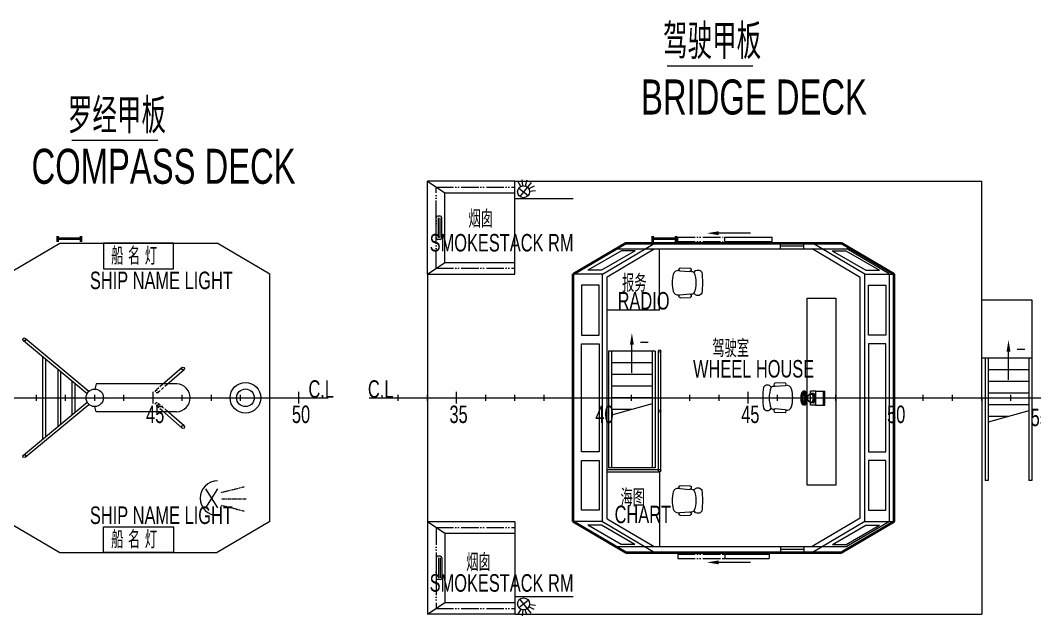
# Model space of a CAD drawing. Extents: x -550205 to -490805, y -239464 to -155364.
# Drawn here: x -541300 to -523915, y -193477 to -183274 of the extents above; entities that cross this region are included whole.
import ezdxf

# ---------------------------------------------------------------- set-up
doc = ezdxf.new("R2010")
doc.units = 0
doc.header["$LTSCALE"] = 500
doc.header["$MEASUREMENT"] = 0
for name, pattern in [('DASHED2', [0.375, 0.25, -0.125]), ('双点划 ___ _ _ ___ _ _ ___ _ _ ___ _ _', [2.87, 2, -0.25, 0.06, -0.25, 0.06, -0.25]), ('虚线 __ __ __ __ __ __ __ __ __ __ __ __ __ _', [0.75, 0.5, -0.25])]:
    doc.linetypes.add(name, pattern=pattern)
doc.layers.get('0').update_dxf_attribs({"linetype": 'CONTINUOUS', "lineweight": 20})
doc.layers.add('双点划线', color=6, linetype='双点划 ___ _ _ ___ _ _ ___ _ _ ___ _ _', lineweight=20)
doc.layers.add('虚线', color=1, linetype='虚线 __ __ __ __ __ __ __ __ __ __ __ __ __ _', lineweight=20)
doc.styles.add('中英混排2', font='romany.shx', dxfattribs={"width": 0.7, "height": 300, "bigfont": 'hztxt.shx'})

# ---------------------------------------------------------------- blocks, each defined once
blk = doc.blocks.new('新块')
blk.add_line((0, 0), (0, 483))
blk.add_solid([(-33, 483), (33, 483), (0, 683)])
blk = doc.blocks.new('133')
at = {"color": 4, "linetype": 'ByBlock'}
for p, q in [((-284, -83), (-279, 114)), ((-225, -87), (-210, 108)), ((240, -87), (225, 108)), ((299, -83), (294, 114)), ((-235, -105), (-235, -98)), ((-235, -105), (-235, -98)), ((250, -105), (250, -98))]:
    blk.add_line(p, q, dxfattribs=at)
for centre, radius, start, end in [((-153, 263), 87.7, 120.3927, 239.6073), ((7, -1235), 1587, 82.5907, 97.4093), ((7, -352), 577, 69.209, 110.791), ((168, 263), 87.7, 300.3927, 59.6073), ((-246, 100), 36.3, 12.8663, 157.8436), ((-19, 98), 203, 153.618, 171.9048), ((31, 98), 203, 7.3347, 26.2122), ((261, 100), 36.3, 22.1564, 167.1337), ((-254, -73), 32, 198.7162, 333.9569), ((-134, -114), 102, 175, 253.8913), ((149, -114), 102, 286.1087, 5), ((269, -73), 32, 206.0431, 341.2838), ((7, 484), 716, 256.275, 283.725)]:
    blk.add_arc(centre, radius, start, end, dxfattribs=at)

msp = doc.modelspace()

# ---------------------------------------------------------------- linework, layer by layer
for p, q in [((-530214.2, -184053.6), (-528745.5, -184053.6)), ((-540414.5, -185327.9), (-538945.9, -185327.9)), ((-534323.8, -187623.1), (-534323.8, -186033.1)), ((-534323.8, -186033.1), (-534023.8, -186233.1)), ((-532823.8, -186033.1), (-534323.8, -186033.1)), ((-532823.8, -186033.1), (-524823.8, -186033.1)), ((-532823.8, -187623.1), (-532823.8, -186033.1)), ((-524823.8, -189743.1), (-524823.8, -186033.1)), ((-534023.8, -186233.1), (-532823.8, -186233.1)), ((-534023.8, -187423.1), (-534023.8, -186233.1)), ((-534173.8, -186998.1), (-534173.8, -186658.1)), ((-534103.8, -186628.1), (-534143.8, -186628.1)), ((-534133.8, -186998.1), (-534133.8, -186658.1)), ((-534103.8, -186998.1), (-534103.8, -186658.1)), ((-534073.8, -186998.1), (-534073.8, -186658.1)), ((-534103.8, -187028.1), (-534143.8, -187028.1)), ((-541524.2, -187623.1), (-540624.2, -187093.1)), ((-540624.2, -187093.1), (-537924.2, -187093.1)), ((-537024.2, -187623.1), (-537924.2, -187093.1)), ((-530995.2, -187224), (-531571.8, -187558.2)), ((-530763.9, -187224), (-531340.6, -187558.2)), ((-531323.8, -187623.1), (-530423.8, -187093.1)), ((-531243.8, -187668.9), (-530436, -187193.1)), ((-531093.6, -187193.1), (-527134, -187193.1)), ((-530763.9, -187224), (-530995.2, -187224)), ((-528273.8, -187193.1), (-528273.8, -187093.1)), ((-527873.8, -187143.1), (-528273.8, -187143.1)), ((-527873.8, -187193.1), (-527873.8, -187093.1)), ((-526903.8, -187680.3), (-527731.1, -187193.1)), ((-526823.8, -187623.1), (-527723.8, -187093.1)), ((-527383.7, -187224), (-527152.5, -187224)), ((-527383.7, -187224), (-526807.1, -187558.2)), ((-527152.5, -187224), (-526575.9, -187558.2)), ((-526409.7, -187619.6), (-527134, -187193.1)), ((-534323.8, -187623.1), (-534023.8, -187423.1)), ((-534023.8, -187423.1), (-532823.8, -187423.1)), ((-531340.6, -187558.2), (-531571.8, -187558.2)), ((-526807.1, -187558.2), (-526575.9, -187558.2)), ((-537024.2, -191863.1), (-537024.2, -187623.1)), ((-534323.8, -187623.1), (-532823.8, -187623.1)), ((-534323.8, -187623.1), (-534323.8, -191863.1)), ((-531323.8, -187623.1), (-531823.8, -187623.1)), ((-531323.8, -191863.1), (-531323.8, -187623.1)), ((-531243.8, -191817.4), (-531243.8, -187668.9)), ((-526903.8, -191806), (-526903.8, -187680.3)), ((-526823.8, -187623.1), (-526323.8, -187623.1)), ((-526823.8, -191863.1), (-526823.8, -187623.1)), ((-526403.8, -191863.1), (-526403.8, -187623.1)), ((-541247.9, -188762.4), (-540155.7, -189666.7)), ((-541216.1, -188723.9), (-540123.8, -189628.2)), ((-530668.5, -188790), (-530537.1, -188790)), ((-531218.7, -188943.1), (-531218.7, -190944)), ((-530418.7, -188943.1), (-531218.7, -188943.1)), ((-531168.7, -188943.1), (-531168.7, -190943.1)), ((-530468.7, -188943.1), (-530468.7, -190943.1)), ((-530418.7, -188943.1), (-530418.7, -190943.1)), ((-530363.8, -190993.1), (-530363.8, -188943.1)), ((-530323.8, -190993.1), (-530323.8, -188943.1)), ((-524213.6, -188910), (-524082.2, -188910)), ((-540913.9, -190447.3), (-540913.9, -189039)), ((-540863.9, -190405.9), (-540863.9, -189080.4)), ((-530468.7, -189143.1), (-531168.7, -189143.1)), ((-524763.8, -189063.1), (-524763.8, -191163.1)), ((-523963.8, -189063.1), (-524763.8, -189063.1)), ((-524713.8, -189063.1), (-524713.8, -191163.1)), ((-524013.8, -189063.1), (-524013.8, -191163.1)), ((-523963.8, -189063.1), (-523963.8, -191163.1)), ((-540652.9, -190231.2), (-540652.9, -189255)), ((-540602.9, -190189.8), (-540602.9, -189296.4)), ((-538527.2, -189224.3), (-538870, -189523.6)), ((-538494.3, -189262), (-538788.3, -189518.7)), ((-524013.8, -189263.1), (-524713.8, -189263.1)), ((-540410.3, -190030.3), (-540410.3, -189455.9)), ((-540360.3, -189989), (-540360.3, -189497.3)), ((-530468.7, -189343.1), (-531168.7, -189343.1)), ((-524013.8, -189463.1), (-524713.8, -189463.1)), ((-540002.8, -189503.5), (-540024.2, -189593.1)), ((-538621, -189503.5), (-540002.8, -189503.5)), ((-539024.2, -189843.1), (-539024.2, -189643.1)), ((-536524.2, -189843.1), (-536524.2, -189643.1)), ((-533823.8, -189843.1), (-533823.8, -189643.1)), ((-531323.8, -189843.1), (-531323.8, -189643.1)), ((-530468.7, -189543.1), (-531168.7, -189543.1)), ((-528823.8, -189843.1), (-528823.8, -189643.1)), ((-526323.8, -189843.1), (-526323.8, -189643.1)), ((-524013.8, -189663.1), (-524713.8, -189663.1)), ((-542524.2, -189743.1), (-536024.2, -189743.1)), ((-541247.9, -190723.9), (-540155.7, -189819.5)), ((-541024.2, -189793.1), (-541024.2, -189693.1)), ((-540524.2, -189793.1), (-540524.2, -189693.1)), ((-540024.2, -189793.1), (-540024.2, -189693.1)), ((-539524.2, -189793.1), (-539524.2, -189693.1)), ((-538524.2, -189793.1), (-538524.2, -189693.1)), ((-538024.2, -189793.1), (-538024.2, -189693.1)), ((-537524.2, -189793.1), (-537524.2, -189693.1)), ((-537024.2, -189793.1), (-537024.2, -189693.1)), ((-535323.8, -189743.1), (-523323.8, -189743.1)), ((-534823.8, -189793.1), (-534823.8, -189693.1)), ((-534323.8, -189793.1), (-534323.8, -189693.1)), ((-533323.8, -189793.1), (-533323.8, -189693.1)), ((-532823.8, -189793.1), (-532823.8, -189693.1)), ((-532323.8, -189793.1), (-532323.8, -189693.1)), ((-531823.8, -189793.1), (-531823.8, -189693.1)), ((-530468.7, -189743.1), (-531168.7, -189743.1)), ((-530468.7, -189845.1), (-531168.7, -190043.1)), ((-530823.8, -189793.1), (-530823.8, -189693.1)), ((-530323.8, -189793.1), (-530323.8, -189693.1)), ((-529823.8, -189793.1), (-529823.8, -189693.1)), ((-529323.8, -189793.1), (-529323.8, -189693.1)), ((-528323.8, -189793.1), (-528323.8, -189693.1)), ((-527823.8, -189793.1), (-527823.8, -189693.1)), ((-527323.8, -189793.1), (-527323.8, -189693.1)), ((-526823.8, -189793.1), (-526823.8, -189693.1)), ((-525823.8, -189793.1), (-525823.8, -189693.1)), ((-525323.8, -189793.1), (-525323.8, -189693.1)), ((-524823.8, -189793.1), (-524823.8, -189693.1)), ((-524823.8, -189743.1), (-524823.8, -193453.1)), ((-524323.8, -189793.1), (-524323.8, -189693.1)), ((-541216.1, -190762.4), (-540123.8, -189858)), ((-540002.8, -189982.8), (-540024.2, -189893.1)), ((-538621, -189982.8), (-540002.8, -189982.8)), ((-538527.2, -190262), (-538870, -189962.7)), ((-538494.3, -190224.3), (-538788.3, -189967.6)), ((-530815.3, -189943.1), (-531168.7, -189943.1)), ((-524013.8, -189863.1), (-524713.8, -189863.1)), ((-524013.8, -189965.1), (-524713.8, -190163.1)), ((-524360.4, -190063.1), (-524713.8, -190063.1)), ((-531243.8, -190973.1), (-530343.8, -190973.1)), ((-531243.8, -191013.1), (-530343.8, -191013.1)), ((-530418.7, -190943.1), (-531218.7, -190944)), ((-524713.8, -191163.1), (-524763.8, -191163.1)), ((-523963.8, -191163.1), (-524013.8, -191163.1)), ((-541524.2, -191863.1), (-540624.2, -192393.1)), ((-537024.2, -191863.1), (-537924.2, -192393.1)), ((-534323.8, -191863.1), (-534323.8, -193453.1)), ((-534323.8, -191863.1), (-532823.8, -191863.1)), ((-534323.8, -191863.1), (-534023.8, -192063.1)), ((-532823.8, -191863.1), (-532823.8, -193453.1)), ((-531323.8, -191863.1), (-531823.8, -191863.1)), ((-531340.6, -191928.1), (-531571.8, -191928.1)), ((-531001.3, -192258.7), (-531571.8, -191928.1)), ((-530770, -192258.7), (-531340.6, -191928.1)), ((-531323.8, -191863.1), (-530423.8, -192393.1)), ((-531243.8, -191817.4), (-530436, -192293.1)), ((-526903.8, -191806), (-527731.1, -192293.1)), ((-526823.8, -191863.1), (-527723.8, -192393.1)), ((-527377.6, -192258.7), (-526807.1, -191928.1)), ((-527146.4, -192258.7), (-526575.9, -191928.1)), ((-526403.8, -191863.1), (-527134, -192293.1)), ((-526823.8, -191863.1), (-526323.8, -191863.1)), ((-526807.1, -191928.1), (-526575.9, -191928.1)), ((-534023.8, -192063.1), (-534023.8, -193253.1)), ((-534023.8, -192063.1), (-532823.8, -192063.1)), ((-530770, -192258.7), (-531001.3, -192258.7)), ((-527377.6, -192258.7), (-527146.4, -192258.7)), ((-540624.2, -192393.1), (-537924.2, -192393.1)), ((-531093.6, -192293.1), (-527134, -192293.1)), ((-528273.8, -192293.1), (-528273.8, -192393.1)), ((-527873.8, -192343.1), (-528273.8, -192343.1)), ((-527873.8, -192293.1), (-527873.8, -192393.1)), ((-534173.8, -192488.1), (-534173.8, -192828.1)), ((-534103.8, -192458.1), (-534143.8, -192458.1)), ((-534133.8, -192488.1), (-534133.8, -192828.1)), ((-534103.8, -192488.1), (-534103.8, -192828.1)), ((-534073.8, -192488.1), (-534073.8, -192828.1)), ((-534103.8, -192858.1), (-534143.8, -192858.1)), ((-534323.8, -193453.1), (-534023.8, -193253.1)), ((-534023.8, -193253.1), (-532823.8, -193253.1)), ((-532823.8, -193453.1), (-534323.8, -193453.1)), ((-532823.8, -193453.1), (-524823.8, -193453.1))]:
    msp.add_line(p, q)
at = {"lineweight": 20}
for p, q in [((-532686.1, -186110.6), (-532696.9, -186009)), ((-532617.4, -186016.2), (-532646.4, -186114.3)), ((-532823.8, -186333.2), (-532823.8, -186033.2)), ((-532724.2, -186122.5), (-532773.1, -186032.7)), ((-532754.9, -186148), (-532595.9, -186276.7)), ((-532546.8, -186053.3), (-532739.7, -186291.8)), ((-532495.7, -186114.7), (-532585.6, -186163.5)), ((-532573.7, -186201.6), (-532472, -186190.9)), ((-531823.8, -186333.2), (-532823.8, -186333.2)), ((-531823.8, -193153.1), (-532823.8, -193153.1)), ((-532823.8, -193153.1), (-532823.8, -193453.1)), ((-532754.9, -193338.3), (-532595.9, -193209.7)), ((-532546.8, -193433), (-532739.7, -193194.5)), ((-532495.7, -193371.7), (-532585.6, -193322.8)), ((-532573.7, -193284.7), (-532472, -193295.5)), ((-532724.2, -193363.9), (-532773.1, -193453.7)), ((-532686.1, -193375.7), (-532696.9, -193477.4)), ((-532617.4, -193470.1), (-532646.4, -193372.1))]:
    msp.add_line(p, q, dxfattribs=at)
at = {"lineweight": 40}
for p, q in [((-540659.1, -187071.1), (-540659.1, -186971.1)), ((-540259.1, -187021.1), (-540659.1, -187021.1)), ((-540259.1, -187071.1), (-540259.1, -186971.1)), ((-530458.7, -187071.1), (-530458.7, -186971.1)), ((-530058.7, -187021.1), (-530458.7, -187021.1)), ((-530058.7, -187071.1), (-530058.7, -186971.1)), ((-531823.8, -187623.1), (-530923.8, -187093.1)), ((-530923.8, -187093.1), (-527223.8, -187093.1)), ((-526323.8, -187623.1), (-527223.8, -187093.1)), ((-531823.8, -191863.1), (-531823.8, -187623.1)), ((-526323.8, -191863.1), (-526323.8, -187623.1)), ((-531823.8, -191863.1), (-530923.8, -192393.1)), ((-526323.8, -191863.1), (-527223.8, -192393.1)), ((-530923.8, -192393.1), (-527223.8, -192393.1))]:
    msp.add_line(p, q, dxfattribs=at)
at = {"color": 2, "lineweight": 20}
for p, q in [((-528783.1, -186922.5), (-529332.1, -186922.5)), ((-529223.8, -186991.6), (-528415.7, -186991.6)), ((-529223.8, -187062.3), (-529223.8, -186991.6)), ((-529223.8, -187062.3), (-528415.7, -187062.3)), ((-529273.8, -192424), (-528465.7, -192424)), ((-529223.8, -192424), (-529223.8, -192494.7)), ((-528783.1, -192563.7), (-529332.1, -192563.7)), ((-529273.8, -192494.7), (-528465.7, -192494.7))]:
    msp.add_line(p, q, dxfattribs=at)
at = {"color": 6, "linetype": '双点划 ___ _ _ ___ _ _ ___ _ _ ___ _ _', "lineweight": 20}
for p, q in [((-528415.7, -187062.3), (-528415.7, -186991.6)), ((-528465.7, -192424), (-528465.7, -192494.7))]:
    msp.add_line(p, q, dxfattribs=at)
at = {"color": 4}
for p, q in [((-530343.8, -188243.1), (-530343.8, -187193.1)), ((-530343.8, -188243.1), (-531243.8, -188243.1)), ((-530343.8, -191013.1), (-530343.8, -192293.1))]:
    msp.add_line(p, q, dxfattribs=at)
at = {"color": 2, "linetype": 'Continuous', "lineweight": 20}
for p, q in [((-527880.3, -189632.2), (-527879.8, -189632.1)), ((-527859.1, -189630.2), (-527879.8, -189632.1)), ((-527878.2, -189665.6), (-527865.2, -189665.6)), ((-527667.3, -189627), (-527759.8, -189627)), ((-527759.8, -189684.1), (-527759.8, -189627)), ((-527707.8, -189668.1), (-527750.7, -189668.1)), ((-527707.8, -189668.1), (-527696.5, -189668.1)), ((-527667.3, -189627), (-527535.2, -189627)), ((-527667.3, -189867), (-527667.3, -189627)), ((-527535.2, -189627), (-527510.3, -189627)), ((-527535.2, -189867), (-527535.2, -189627)), ((-527510.3, -189867), (-527510.3, -189627)), ((-527785.3, -189690), (-527813.7, -189729.4)), ((-527813.7, -189766.8), (-527785.3, -189806.3)), ((-527729.2, -189684.1), (-527776.4, -189684.1)), ((-527776.4, -189812.1), (-527729.2, -189812.1)), ((-527759.8, -189867), (-527759.8, -189812.1)), ((-527755.7, -189812.1), (-527755.7, -189813.1)), ((-527707.8, -189828.1), (-527750.7, -189828.1)), ((-527707.8, -189828.1), (-527696.5, -189828.1)), ((-527702.8, -189683.1), (-527691.5, -189683.1)), ((-527702.8, -189683.1), (-527702.8, -189813.1)), ((-527702.8, -189813.1), (-527691.5, -189813.1)), ((-527691.5, -189683.1), (-527691.5, -189813.1)), ((-527667.3, -189867), (-527759.8, -189867)), ((-527667.3, -189867), (-527535.2, -189867)), ((-527535.2, -189867), (-527510.3, -189867))]:
    msp.add_line(p, q, dxfattribs=at)
at = {"lineweight": 20, "ltscale": 0.13}
for p, q in [((-538125.8, -191300.6), (-537922.6, -191626.5)), ((-537922.6, -191300.6), (-538125.8, -191626.5))]:
    msp.add_line(p, q, dxfattribs=at)
at = {"linetype": 'DASHED2', "lineweight": 20, "ltscale": 0.13}
for p, q in [((-537859.5, -191365.2), (-537456.5, -191265.1)), ((-537859.5, -191584.2), (-537456.5, -191684.4)), ((-537847.3, -191474.7), (-537432, -191474.7))]:
    msp.add_line(p, q, dxfattribs=at)
at = {"color": 3}
for points in [[(-539874, -187534.7), (-538674.2, -187534.7), (-538674.2, -187094.3), (-539874, -187092)], [(-539874, -191951.5), (-538674.2, -191951.5), (-538674.2, -192391.9), (-539874, -192394.3)]]:
    msp.add_lwpolyline(points, close=True, dxfattribs=at)
for points in [[(-531381.6, -187815.1), (-531681.1, -187815.1), (-531681.1, -188667.1), (-531381.6, -188667.1)], [(-526766.1, -187815.1), (-526466.5, -187815.1), (-526466.5, -188667.1), (-526766.1, -188667.1)], [(-527814.2, -188038.1), (-527323.8, -188038.1), (-527323.8, -191240.2), (-527814.2, -191240.2)], [(-523963.8, -189063.1), (-524823.8, -189063.1), (-524823.8, -188063.1), (-523963.8, -188063.1)], [(-531381.6, -190669.1), (-531681.6, -190669.1), (-531681.6, -188817.1), (-531381.6, -188817.1)], [(-526766.1, -190669.1), (-526466.1, -190669.1), (-526466.1, -188817.1), (-526766.1, -188817.1)], [(-531381.6, -191671.1), (-531681.1, -191671.1), (-531681.1, -190819.1), (-531381.6, -190819.1)], [(-526766.1, -191671.1), (-526466.5, -191671.1), (-526466.5, -190819.1), (-526766.1, -190819.1)]]:
    msp.add_lwpolyline(points, close=True)
at = {"color": 2, "linetype": 'Continuous', "lineweight": 20, "flags": 128}
for points in [[(-527879.8, -189632.1), (-527882.6, -189632.6), (-527885.1, -189633.4), (-527887.1, -189634.4), (-527888.7, -189635.3), (-527890.1, -189636.3), (-527892.3, -189638.1), (-527894.4, -189640.2), (-527896.6, -189642.9), (-527899.5, -189647), (-527902.2, -189651.8), (-527904.9, -189657.3), (-527907.3, -189663.4), (-527909.6, -189670), (-527911.1, -189675), (-527912.4, -189680.2), (-527913.7, -189685.6), (-527914.8, -189691), (-527915.7, -189695.9), (-527916.4, -189699.9), (-527916.8, -189703.1), (-527917.3, -189706.3), (-527917.8, -189710.5), (-527918.4, -189715.7), (-527918.9, -189721.9), (-527919.4, -189729.2), (-527919.8, -189737.2), (-527919.9, -189745), (-527919.9, -189753.9), (-527919.6, -189762.5), (-527919.2, -189770.7), (-527918.7, -189776.7), (-527918.2, -189782.4), (-527917.6, -189787.5), (-527917.1, -189791.6), (-527916.7, -189794.3), (-527916.4, -189796.2), (-527916.1, -189797.7), (-527915.8, -189799.9), (-527915.2, -189802.9), (-527914.5, -189806.7), (-527913.6, -189811.2), (-527912.4, -189816.3), (-527911, -189821.4), (-527908.9, -189828.5), (-527906.7, -189834.5), (-527904.5, -189839.7), (-527902.4, -189844.1), (-527900.4, -189847.8), (-527898.3, -189851), (-527896.3, -189853.8), (-527894.2, -189856.2), (-527892.5, -189857.9), (-527891.9, -189858.5), (-527891.2, -189859.1), (-527890.1, -189859.9), (-527888.7, -189860.9), (-527887, -189861.9), (-527885, -189862.9), (-527882.6, -189863.7), (-527880, -189864.1)], [(-527883, -189637), (-527880.9, -189637.2), (-527878.8, -189637.7), (-527876.8, -189638.6), (-527874.7, -189639.8), (-527872.7, -189641.4), (-527870.7, -189643.4), (-527868.8, -189645.6), (-527866.9, -189648.2), (-527865.1, -189651.1), (-527863.3, -189654.3), (-527861.6, -189657.9), (-527859.9, -189661.7), (-527858.3, -189665.8), (-527856.8, -189670.1), (-527855.4, -189674.7), (-527854.1, -189679.5), (-527852.8, -189684.6), (-527851.7, -189689.9), (-527850.7, -189695.3), (-527849.7, -189700.9), (-527848.9, -189706.7), (-527848.2, -189712.6), (-527847.6, -189718.6), (-527847.1, -189724.7), (-527846.7, -189730.9), (-527846.4, -189737.1), (-527846.3, -189743.4), (-527846.3, -189749.7), (-527846.4, -189756), (-527846.6, -189762.2), (-527846.9, -189768.5), (-527847.3, -189774.6), (-527847.9, -189780.7), (-527848.5, -189786.6), (-527849.3, -189792.5), (-527850.2, -189798.2), (-527851.2, -189803.7), (-527852.3, -189809), (-527853.5, -189814.2), (-527854.7, -189819.1), (-527856.1, -189823.9), (-527857.6, -189828.3), (-527859.1, -189832.6), (-527860.7, -189836.5), (-527862.4, -189840.2), (-527864.2, -189843.6), (-527866, -189846.6), (-527867.8, -189849.4), (-527869.8, -189851.8), (-527871.7, -189853.9), (-527873.7, -189855.7), (-527875.7, -189857.1), (-527877.8, -189858.1), (-527879.8, -189858.8), (-527881.9, -189859.2), (-527884, -189859.2), (-527886.1, -189858.8), (-527888.1, -189858.1), (-527890.2, -189857.1), (-527892.2, -189855.7), (-527894.2, -189853.9), (-527896.2, -189851.8), (-527898.1, -189849.4), (-527899.9, -189846.6), (-527901.8, -189843.6), (-527903.5, -189840.2), (-527905.2, -189836.5), (-527906.8, -189832.6), (-527908.4, -189828.3), (-527909.8, -189823.9), (-527911.2, -189819.1), (-527912.5, -189814.2), (-527913.7, -189809), (-527914.7, -189803.7), (-527915.7, -189798.2), (-527916.6, -189792.5), (-527917.4, -189786.6), (-527918, -189780.7), (-527918.6, -189774.6), (-527919, -189768.5), (-527919.4, -189762.2), (-527919.6, -189756), (-527919.7, -189749.7), (-527919.6, -189743.4), (-527919.5, -189737.1), (-527919.2, -189730.9), (-527918.8, -189724.7), (-527918.3, -189718.6), (-527917.7, -189712.6), (-527917, -189706.7), (-527916.2, -189700.9), (-527915.2, -189695.3), (-527914.2, -189689.9), (-527913.1, -189684.6), (-527911.8, -189679.5), (-527910.5, -189674.7), (-527909.1, -189670.1), (-527907.6, -189665.8), (-527906, -189661.7), (-527904.4, -189657.9), (-527902.6, -189654.3), (-527900.9, -189651.1), (-527899, -189648.2), (-527897.1, -189645.6), (-527895.2, -189643.4), (-527893.2, -189641.4), (-527891.2, -189639.8), (-527889.2, -189638.6), (-527887.1, -189637.7), (-527885, -189637.2), (-527883, -189637)], [(-527878.8, -189648.9), (-527876.9, -189649.8), (-527875, -189651.1), (-527873.1, -189652.7), (-527871.2, -189654.6), (-527869.4, -189656.9), (-527867.6, -189659.6), (-527865.9, -189662.5), (-527864.2, -189665.7), (-527862.6, -189669.3), (-527861.1, -189673.1), (-527859.7, -189677.2), (-527858.3, -189681.5), (-527857.1, -189686.1), (-527855.9, -189690.9), (-527854.8, -189695.9), (-527853.8, -189701), (-527852.9, -189706.4), (-527852.2, -189711.9), (-527851.5, -189717.5), (-527851, -189723.3), (-527850.5, -189729.1), (-527850.2, -189735), (-527850, -189740.9), (-527849.9, -189746.9), (-527850, -189752.9), (-527850.1, -189758.8), (-527850.4, -189764.8), (-527850.8, -189770.6), (-527851.3, -189776.4), (-527851.9, -189782.1), (-527852.6, -189787.6), (-527853.4, -189793), (-527854.4, -189798.3), (-527855.4, -189803.4), (-527856.6, -189808.3), (-527857.8, -189812.9), (-527859.1, -189817.4), (-527860.5, -189821.5), (-527862, -189825.5), (-527863.6, -189829.1), (-527865.2, -189832.5), (-527866.9, -189835.5), (-527868.7, -189838.3), (-527870.5, -189840.7), (-527872.3, -189842.8), (-527874.2, -189844.6), (-527876.1, -189846), (-527878, -189847), (-527880, -189847.8), (-527882, -189848.1), (-527883.9, -189848.1), (-527885.9, -189847.8), (-527887.9, -189847), (-527889.8, -189846), (-527891.7, -189844.6), (-527893.6, -189842.8), (-527895.5, -189840.7), (-527897.3, -189838.3), (-527899, -189835.5), (-527900.7, -189832.5), (-527902.3, -189829.1), (-527903.9, -189825.5), (-527905.4, -189821.5), (-527906.8, -189817.4), (-527908.1, -189812.9), (-527909.4, -189808.3), (-527910.5, -189803.4), (-527911.5, -189798.3), (-527912.5, -189793), (-527913.3, -189787.6), (-527914, -189782.1), (-527914.6, -189776.4), (-527915.1, -189770.6), (-527915.5, -189764.8), (-527915.8, -189758.8), (-527916, -189752.9), (-527916, -189746.9), (-527915.9, -189740.9), (-527915.7, -189735), (-527915.4, -189729.1), (-527915, -189723.3), (-527914.4, -189717.5), (-527913.8, -189711.9), (-527913, -189706.4), (-527912.1, -189701), (-527911.1, -189695.9), (-527910, -189690.9), (-527908.9, -189686.1), (-527907.6, -189681.5), (-527906.2, -189677.2), (-527904.8, -189673.1), (-527903.3, -189669.3), (-527901.7, -189665.7), (-527900, -189662.5), (-527898.3, -189659.6), (-527896.5, -189656.9), (-527894.7, -189654.6), (-527892.9, -189652.7), (-527891, -189651.1), (-527889, -189649.8), (-527887.1, -189648.9)], [(-527877.7, -189843.2), (-527879.6, -189843.2), (-527881.5, -189842.8), (-527883.4, -189842.1), (-527885.3, -189841), (-527887.2, -189839.6), (-527889, -189837.9), (-527890.8, -189835.8), (-527892.6, -189833.4), (-527894.3, -189830.6), (-527895.9, -189827.6), (-527897.5, -189824.2), (-527899, -189820.6), (-527900.4, -189816.7), (-527901.8, -189812.5), (-527903, -189808.1), (-527904.2, -189803.5), (-527905.2, -189798.7), (-527906.2, -189793.7), (-527907.1, -189788.5), (-527907.8, -189783.1), (-527908.5, -189777.6), (-527909, -189772.1), (-527909.5, -189766.4), (-527909.8, -189760.6), (-527910, -189754.9), (-527910.1, -189749), (-527910, -189743.2), (-527909.9, -189737.4), (-527909.6, -189731.7), (-527909.2, -189726), (-527908.7, -189720.3), (-527908.1, -189714.8), (-527907.3, -189709.4), (-527906.5, -189704.2), (-527905.6, -189699.1), (-527904.5, -189694.2), (-527903.4, -189689.5), (-527902.2, -189685.1), (-527900.8, -189680.8), (-527899.4, -189676.8), (-527898, -189673.1), (-527896.4, -189669.7), (-527894.8, -189666.6), (-527893.1, -189663.7), (-527891.4, -189661.2), (-527889.6, -189659), (-527887.8, -189657.1), (-527886.5, -189656.1)], [(-527870.9, -189832.5), (-527871.5, -189831.7), (-527873.2, -189829), (-527874.8, -189826), (-527876.3, -189822.7), (-527877.8, -189819.1), (-527879.2, -189815.2), (-527880.6, -189811.1), (-527881.8, -189806.7), (-527883, -189802.2), (-527884, -189797.4), (-527885, -189792.4), (-527885.8, -189787.2), (-527886.6, -189781.9), (-527887.2, -189776.5), (-527887.7, -189770.9), (-527888.1, -189765.3), (-527888.4, -189759.6), (-527888.6, -189753.9), (-527888.7, -189748.1), (-527888.6, -189742.4), (-527888.4, -189736.6), (-527888.1, -189730.9), (-527887.7, -189725.3), (-527887.2, -189719.8), (-527886.6, -189714.3), (-527885.8, -189709), (-527885, -189703.9), (-527884, -189698.9), (-527883, -189694.1), (-527881.8, -189689.5), (-527880.6, -189685.1), (-527879.2, -189681), (-527877.8, -189677.1), (-527876.3, -189673.6), (-527874.8, -189670.2), (-527873.2, -189667.2), (-527872.2, -189665.6)], [(-527887.2, -189650.7), (-527887.3, -189650), (-527887.1, -189648.9), (-527887.1, -189648.9)], [(-527887.3, -189650.7), (-527887.2, -189652.1), (-527886.9, -189654.2), (-527886.5, -189656.3), (-527886, -189658.3), (-527885.3, -189660.1), (-527884.3, -189661.9), (-527883.4, -189663.2), (-527882.4, -189664.1), (-527881.3, -189664.9), (-527880, -189665.4), (-527878.7, -189665.6), (-527878.2, -189665.6)], [(-527887.1, -189648.9), (-527887, -189650.9), (-527886.8, -189652.9), (-527886.4, -189654.8), (-527886, -189656.5), (-527885.5, -189657.9), (-527885, -189659.1), (-527884.3, -189659.9), (-527883.7, -189660.4), (-527883, -189660.6), (-527882.3, -189660.4), (-527881.6, -189659.9), (-527881, -189659.1), (-527880.4, -189657.9), (-527879.9, -189656.5), (-527879.5, -189654.8), (-527879.2, -189652.9), (-527878.9, -189650.9), (-527878.8, -189648.9)], [(-527869.9, -189829.6), (-527870, -189829.4), (-527872.7, -189823.9), (-527875.1, -189817.6), (-527876.6, -189813), (-527877.9, -189808.2), (-527879, -189803.7), (-527879.9, -189799.7), (-527880.7, -189796), (-527881.3, -189792.3), (-527882, -189787.9), (-527882.8, -189782.7), (-527883.4, -189776.8), (-527884.1, -189770), (-527884.5, -189762.3), (-527884.8, -189753.9), (-527884.9, -189745.2), (-527884.7, -189737), (-527884.3, -189729.3), (-527883.7, -189722.2), (-527883, -189715.6), (-527882.2, -189709.7), (-527881.2, -189703.4), (-527880.2, -189697.8), (-527879.1, -189692.8), (-527878, -189688.3), (-527876.9, -189684.2), (-527875.8, -189680.7), (-527874.5, -189677), (-527873, -189673.1), (-527871.2, -189669.2), (-527869.9, -189666.6)], [(-527879.8, -189632.1), (-527878.7, -189632), (-527876.5, -189632.2), (-527874.4, -189632.8), (-527872.3, -189633.6), (-527870.3, -189634.9), (-527868.2, -189636.4), (-527866.2, -189638.3), (-527864.2, -189640.6), (-527862.3, -189643.1), (-527860.4, -189646), (-527858.6, -189649.2), (-527856.8, -189652.7), (-527855.1, -189656.5), (-527853.5, -189660.6), (-527851.9, -189664.9), (-527850.4, -189669.5), (-527849.1, -189674.3), (-527847.8, -189679.4), (-527846.6, -189684.6), (-527845.5, -189690.1), (-527844.4, -189695.7), (-527843.5, -189701.5), (-527842.8, -189707.4), (-527842.1, -189713.5), (-527841.5, -189719.6), (-527841, -189725.9), (-527840.7, -189732.2), (-527840.4, -189738.5), (-527840.3, -189744.9), (-527840.3, -189751.3), (-527840.4, -189757.7), (-527840.7, -189764.1), (-527841, -189770.4), (-527841.5, -189776.6), (-527842.1, -189782.8), (-527842.8, -189788.8), (-527843.5, -189794.8), (-527844.4, -189800.5), (-527845.5, -189806.2), (-527846.6, -189811.6), (-527847.8, -189816.9), (-527849.1, -189821.9), (-527850.4, -189826.7), (-527851.9, -189831.3), (-527853.5, -189835.7), (-527855.1, -189839.7), (-527856.8, -189843.5), (-527858.6, -189847), (-527860.4, -189850.2), (-527862.3, -189853.1), (-527864.2, -189855.7), (-527866.2, -189857.9), (-527868.2, -189859.8), (-527870.3, -189861.4), (-527872.3, -189862.6), (-527874.4, -189863.5), (-527876.5, -189864), (-527878.7, -189864.2), (-527879.8, -189864.1)], [(-527878.8, -189648.9), (-527878.8, -189648.9), (-527878.4, -189650), (-527877.3, -189652), (-527875.9, -189653.4), (-527875.1, -189653.8)], [(-527873, -189655.3), (-527873.2, -189656.9), (-527873.7, -189659), (-527874.3, -189660.9), (-527875, -189662.6), (-527875.7, -189663.9), (-527876.5, -189664.8), (-527877.4, -189665.4), (-527878.2, -189665.6)], [(-527875.1, -189653.9), (-527874.5, -189654.2), (-527872.9, -189655.3), (-527871.4, -189656.6), (-527870.2, -189658), (-527867.8, -189661.1), (-527865.6, -189664.8), (-527864.1, -189667.7), (-527862.5, -189671.3), (-527860.8, -189675.5), (-527859.6, -189679.1), (-527858.3, -189683.2), (-527857.1, -189687.7), (-527856, -189692.3), (-527855.1, -189696.4), (-527854.4, -189699.9), (-527853.8, -189702.9), (-527853.4, -189705.3), (-527853.2, -189707.1), (-527852.9, -189709), (-527852.5, -189711.5), (-527852.1, -189714.6), (-527851.6, -189719.8), (-527851, -189726.1), (-527850.6, -189733.7), (-527850.3, -189740.1), (-527850.2, -189746.7), (-527850.2, -189753), (-527850.4, -189758.9), (-527850.8, -189767.5), (-527851.4, -189775.1), (-527852.2, -189781.7), (-527852.9, -189787.4), (-527853.7, -189792.4), (-527854.8, -189798.6), (-527856.2, -189804.9), (-527857.8, -189811.2), (-527859.7, -189817.4), (-527861.4, -189822.3), (-527863.3, -189826.8), (-527865.1, -189830.5), (-527866.8, -189833.6), (-527868.7, -189836.4), (-527870.4, -189838.5), (-527872, -189840.2), (-527873.6, -189841.4), (-527875, -189842.3), (-527876.4, -189842.9), (-527877.7, -189843.2)], [(-527873.5, -189838.6), (-527870.1, -189830.5), (-527866.9, -189822.2), (-527864.1, -189813.8), (-527861.6, -189805.3), (-527859.5, -189796.7), (-527857.7, -189788), (-527856.2, -189779.2), (-527855.2, -189770.4), (-527854.4, -189761.5), (-527854.1, -189752.6), (-527854.1, -189743.7), (-527854.4, -189734.8), (-527855.2, -189725.9), (-527856.2, -189717), (-527857.7, -189708.3), (-527859.5, -189699.6), (-527861.6, -189690.9), (-527864.1, -189682.4), (-527866.9, -189674), (-527870.1, -189665.8), (-527870.1, -189665.6)], [(-527859.1, -189630.2), (-527859, -189630.2), (-527857.9, -189630.1)], [(-527859.1, -189866.1), (-527855.9, -189866.1), (-527853.1, -189865.6), (-527850.9, -189864.9), (-527849.1, -189864.1), (-527847.8, -189863.4), (-527846.9, -189862.8), (-527846, -189862.2), (-527845.1, -189861.5), (-527844.2, -189860.8), (-527843.3, -189860), (-527842.3, -189859.1), (-527839.9, -189856.5), (-527837.9, -189853.9), (-527835.9, -189850.8), (-527833.6, -189846.9), (-527831.1, -189841.9), (-527828.7, -189836.1), (-527826.7, -189830.6), (-527825, -189825.4), (-527823.9, -189821.5), (-527823, -189818.1), (-527822.3, -189815.4), (-527821.8, -189812.9), (-527821, -189809.6), (-527820.2, -189805.6), (-527819.4, -189800.7), (-527818.5, -189795.6), (-527817.7, -189789.9), (-527817, -189783.4), (-527816.3, -189776.2), (-527815.6, -189766.5), (-527815.3, -189756.9), (-527815.2, -189747.6), (-527815.3, -189738.5), (-527815.6, -189729.8), (-527816.2, -189721.4), (-527816.9, -189713.4), (-527817.8, -189705.8), (-527818.8, -189698.9), (-527819.6, -189694.4), (-527820.3, -189690.5), (-527820.9, -189687.1), (-527821.6, -189684.3), (-527822.1, -189681.9), (-527822.7, -189679.2), (-527823.6, -189675.9), (-527824.7, -189672), (-527826.5, -189666.1), (-527828.5, -189660.5), (-527830.7, -189655.3), (-527833, -189650.5), (-527835.4, -189646.2), (-527837.7, -189642.7), (-527839.8, -189640), (-527841.7, -189637.8), (-527843.7, -189635.9), (-527844.5, -189635.2), (-527845.4, -189634.5), (-527846.7, -189633.6), (-527848.4, -189632.5), (-527850.5, -189631.5), (-527853, -189630.7), (-527855.8, -189630.2), (-527859.1, -189630.2)], [(-527857.9, -189630.1), (-527855.8, -189630.3), (-527853.6, -189630.8), (-527851.5, -189631.7), (-527849.4, -189632.9), (-527847.4, -189634.5), (-527845.3, -189636.4), (-527843.3, -189638.7), (-527841.4, -189641.2), (-527839.5, -189644.1), (-527837.6, -189647.3), (-527835.9, -189650.8), (-527834.1, -189654.6), (-527832.5, -189658.7), (-527830.9, -189663), (-527829.4, -189667.6), (-527828, -189672.4), (-527826.7, -189677.5), (-527825.4, -189682.7), (-527824.3, -189688.2), (-527823.3, -189693.8), (-527822.4, -189699.6), (-527821.5, -189705.6), (-527820.8, -189711.7), (-527820.2, -189717.8), (-527819.7, -189724.1), (-527819.4, -189730.5), (-527819.1, -189736.9), (-527819, -189743.3), (-527818.9, -189749.7), (-527819, -189756.2), (-527819.2, -189762.6), (-527819.5, -189769), (-527820, -189775.3), (-527820.5, -189781.5), (-527821.2, -189787.6), (-527821.9, -189793.7), (-527822.8, -189799.5), (-527823.8, -189805.3), (-527824.9, -189810.8), (-527826.1, -189816.2), (-527827.3, -189821.3), (-527828.7, -189826.3), (-527830.1, -189831), (-527831.7, -189835.5), (-527833.3, -189839.7), (-527835, -189843.6), (-527836.7, -189847.2), (-527838.6, -189850.6), (-527840.4, -189853.6), (-527842.4, -189856.4), (-527844.3, -189858.8), (-527846.4, -189860.8), (-527848.4, -189862.6), (-527850.5, -189864), (-527852.6, -189865), (-527854.7, -189865.7), (-527856.8, -189866.1), (-527859, -189866.1), (-527859, -189866.1)], [(-527750.7, -189668.1), (-527751.5, -189668.3), (-527752.2, -189668.9), (-527753, -189669.8), (-527753.6, -189671), (-527754.2, -189672.5), (-527754.7, -189674.3), (-527755.1, -189676.3), (-527755.4, -189678.5), (-527755.6, -189680.8), (-527755.7, -189683.1)], [(-527702.8, -189683.1), (-527702.9, -189680.8), (-527703.1, -189678.5), (-527703.4, -189676.3), (-527703.8, -189674.3), (-527704.3, -189672.5), (-527704.9, -189671), (-527705.5, -189669.8), (-527706.3, -189668.9), (-527707, -189668.3), (-527707.8, -189668.1)], [(-527691.5, -189683.1), (-527691.6, -189680.8), (-527691.7, -189678.5), (-527692, -189676.3), (-527692.4, -189674.3), (-527693, -189672.5), (-527693.5, -189671), (-527694.2, -189669.8), (-527694.9, -189668.9), (-527695.7, -189668.3), (-527696.5, -189668.1)], [(-527812.3, -189766.8), (-527811.5, -189766.7), (-527810.6, -189766.1), (-527809.8, -189765.2), (-527809, -189764), (-527808.3, -189762.5), (-527807.7, -189760.6), (-527807.2, -189758.6), (-527806.8, -189756.3), (-527806.4, -189753.9), (-527806.2, -189751.4), (-527806.1, -189748.8), (-527806.2, -189746.2), (-527806.3, -189743.6), (-527806.6, -189741.1), (-527807, -189738.8), (-527807.4, -189736.6), (-527808, -189734.7), (-527808.7, -189733), (-527809.4, -189731.6), (-527810.2, -189730.5), (-527811, -189729.8), (-527811.9, -189729.5), (-527812.3, -189729.4)], [(-527776.4, -189812.1), (-527774.9, -189811.9), (-527773.3, -189811.4), (-527771.7, -189810.5), (-527770.2, -189809.3), (-527768.7, -189807.7), (-527767.3, -189805.8), (-527765.9, -189803.6), (-527764.5, -189801), (-527763.3, -189798.2), (-527762.1, -189795), (-527760.9, -189791.7), (-527759.9, -189788), (-527759, -189784.2), (-527758.1, -189780.1), (-527757.4, -189775.9), (-527756.8, -189771.5), (-527756.2, -189767), (-527755.8, -189762.4), (-527755.5, -189757.7), (-527755.4, -189752.9), (-527755.3, -189748.1), (-527755.4, -189743.3), (-527755.5, -189738.6), (-527755.8, -189733.9), (-527756.2, -189729.3), (-527756.8, -189724.7), (-527757.4, -189720.4), (-527758.1, -189716.1), (-527759, -189712.1), (-527759.9, -189708.2), (-527760.9, -189704.6), (-527762.1, -189701.2), (-527763.3, -189698.1), (-527764.5, -189695.2), (-527765.9, -189692.7), (-527767.3, -189690.5), (-527768.7, -189688.5), (-527770.2, -189687), (-527771.7, -189685.7), (-527773.3, -189684.8), (-527774.9, -189684.3), (-527776.4, -189684.1), (-527778, -189684.3), (-527779.6, -189684.8), (-527781.1, -189685.7), (-527782.7, -189687), (-527784.2, -189688.5), (-527785.3, -189690)], [(-527785.3, -189806.3), (-527784.2, -189807.7), (-527782.7, -189809.3), (-527781.1, -189810.5), (-527779.6, -189811.4), (-527778, -189811.9), (-527776.4, -189812.1)], [(-527755.7, -189813.1), (-527755.6, -189815.5), (-527755.4, -189817.8), (-527755.1, -189819.9), (-527754.7, -189821.9), (-527754.2, -189823.7), (-527753.6, -189825.3), (-527753, -189826.5), (-527752.2, -189827.4), (-527751.5, -189827.9), (-527750.7, -189828.1)], [(-527729.2, -189812.1), (-527727.7, -189811.9), (-527726.1, -189811.4), (-527724.5, -189810.5), (-527723, -189809.3), (-527721.5, -189807.7), (-527720.1, -189805.8), (-527718.7, -189803.6), (-527717.3, -189801), (-527716.1, -189798.2), (-527714.9, -189795), (-527713.8, -189791.7), (-527712.7, -189788), (-527711.8, -189784.2), (-527710.9, -189780.1), (-527710.2, -189775.9), (-527709.6, -189771.5), (-527709.1, -189767), (-527708.6, -189762.4), (-527708.3, -189757.7), (-527708.2, -189752.9), (-527708.1, -189748.1), (-527708.2, -189743.3), (-527708.3, -189738.6), (-527708.6, -189733.9), (-527709.1, -189729.3), (-527709.6, -189724.7), (-527710.2, -189720.4), (-527710.9, -189716.1), (-527711.8, -189712.1), (-527712.7, -189708.2), (-527713.8, -189704.6), (-527714.9, -189701.2), (-527716.1, -189698.1), (-527717.3, -189695.2), (-527718.7, -189692.7), (-527720.1, -189690.5), (-527721.5, -189688.5), (-527723, -189687), (-527724.5, -189685.7), (-527726.1, -189684.8), (-527727.7, -189684.3), (-527729.2, -189684.1)], [(-527707.8, -189828.1), (-527707, -189827.9), (-527706.3, -189827.4), (-527705.5, -189826.5), (-527704.9, -189825.3), (-527704.3, -189823.7), (-527703.8, -189821.9), (-527703.4, -189819.9), (-527703.1, -189817.8), (-527702.9, -189815.5), (-527702.8, -189813.1)], [(-527696.5, -189828.1), (-527695.7, -189827.9), (-527694.9, -189827.4), (-527694.2, -189826.5), (-527693.5, -189825.3), (-527693, -189823.7), (-527692.4, -189821.9), (-527692, -189819.9), (-527691.7, -189817.8), (-527691.6, -189815.5), (-527691.5, -189813.1)]]:
    msp.add_lwpolyline(points, dxfattribs=at)
at = {"lineweight": 20}
for centre in [(-532675.4, -186212.3), (-532675.4, -193274)]:
    msp.add_circle(centre, 102.3, dxfattribs=at)
for centre, radius in [((-541232, -188743.1), 25), ((-530343.8, -188943.1), 20), ((-538510.7, -189243.1), 25), ((-540024.2, -189743.1), 150), ((-530343.8, -189968.1), 20), ((-538510.7, -190243.1), 25), ((-541232, -190743.1), 25), ((-530343.8, -190993.1), 20)]:
    msp.add_circle(centre, radius)
at = {"lineweight": 20, "ltscale": 0.13}
for radius in [262.6, 151]:
    msp.add_circle((-537441.5, -189743.1), radius, dxfattribs=at)
for centre, radius, start, end in [((-534143.8, -186658.1), 30, 90, 180), ((-534103.8, -186658.1), 30, 0, 90), ((-534143.8, -186998.1), 30, 180, 270), ((-534103.8, -186998.1), 30, 270, 0), ((-538630.2, -189743), 239.9, 272.1935, 86.61113), ((-534143.8, -192488.1), 30, 90, 180), ((-534103.8, -192488.1), 30, 0, 90), ((-534143.8, -192828.1), 30, 180, 270), ((-534103.8, -192828.1), 30, 270, 0)]:
    msp.add_arc(centre, radius, start, end)
msp.add_arc((-537920.8, -191463.6), 295.4, 90, 270, dxfattribs=at)
at = {"lineweight": 20}
for points in [[(-529332.1, -186955.9), (-529332.1, -186889.2), (-529532.1, -186922.5)], [(-529332.1, -192530.4), (-529332.1, -192597.1), (-529532.1, -192563.7)]]:
    msp.add_solid(points, dxfattribs=at)
at = {"layer": '双点划线', "color": 6, "linetype": '双点划 ___ _ _ ___ _ _ ___ _ _ ___ _ _', "lineweight": 20, "ltscale": 0.3}
for p, q in [((-534173.8, -186133.1), (-532823.8, -186133.1)), ((-534173.8, -187523.1), (-534173.8, -186133.1)), ((-530032, -186991.6), (-529227, -186991.6)), ((-530032, -187062.3), (-530032, -186991.6)), ((-530032, -187062.3), (-529223.8, -187062.3)), ((-534173.8, -187523.1), (-532823.8, -187523.1)), ((-534173.8, -191963.1), (-532823.8, -191963.1)), ((-534173.8, -191963.1), (-534173.8, -193353.1)), ((-530032, -192424), (-529223.8, -192424)), ((-530032, -192424), (-530032, -192494.7)), ((-530032, -192494.7), (-529227, -192494.7)), ((-534173.8, -193353.1), (-532823.8, -193353.1))]:
    msp.add_line(p, q, dxfattribs=at)
at = {"layer": '虚线', "ltscale": 0.2}
for p, q in [((-538870, -189523.6), (-538977.1, -189617.1)), ((-538788.3, -189518.7), (-538944.2, -189654.8)), ((-538788.3, -189967.6), (-538944.2, -189831.5)), ((-538870, -189962.7), (-538977.1, -189869.1))]:
    msp.add_line(p, q, dxfattribs=at)
for centre in [(-538960.6, -189635.9), (-538960.6, -189850.3)]:
    msp.add_circle(centre, 25, dxfattribs=at)

# ---------------------------------------------------------------- block references
at = {"color": 0, "yscale": 0.8800000000046566, "zscale": 0.8800000000000001}
for p, xscale, rotation in [((-529919.7, -187778.8), -0.8800000000046566, 270), ((-528267.1, -189749.7), 0.8800000000046566, 90), ((-529919.7, -191510.3), -0.8800000000046566, 270)]:
    msp.add_blockref('133', p, dxfattribs=dict(at, xscale=xscale, rotation=rotation))
for p in [(-530818.7, -189314.3), (-524363.8, -189434.3)]:
    msp.add_blockref('新块', p)

# ---------------------------------------------------------------- texts
at = {"color": 1, "lineweight": 20, "ltscale": 2, "style": '中英混排2', "width": 0.7}
for s, height, p in [('驾驶甲板', 600, (-530283.8, -183936.3)), ('BRIDGE DECK', 600, (-530661.1, -184888.5)), ('罗经甲板', 600, (-540484.2, -185210.5)), ('COMPASS DECK', 600, (-541107.2, -186075.7)), ('烟囱', 300, (-533619, -186828.5)), ('SMOKESTACK RM', 300, (-534284.2, -187235.8)), ('船 名 灯', 300, (-539743, -187463.1)), ('SHIP NAME LIGHT', 300, (-540107.2, -187880.9)), ('驾驶室', 300, (-529440.6, -189046.3)), ('WHEEL HOUSE ', 300, (-529770.2, -189395.9)), ('C.L', 300, (-536361, -189743.1)), ('C.L', 300, (-535342.4, -189743.1)), ('45', 300, (-539145.2, -190176.1)), ('50', 300, (-536645.2, -190176.1)), ('35', 300, (-533944.9, -190176.1)), ('40', 300, (-531444.9, -190176.1)), ('45', 300, (-528944.9, -190176.1)), ('50', 300, (-526444.9, -190176.1)), ('55', 300, (-523984.3, -190228.6)), ('SHIP NAME LIGHT', 300, (-540107.2, -191905.3)), ('船 名 灯', 300, (-539743, -192323.2)), ('烟囱', 300, (-533657.7, -192713.8)), ('SMOKESTACK RM', 300, (-534284.2, -193065.8))]:
    msp.add_text(s, height=height, dxfattribs=at).set_placement(p)
at = {"color": 6, "lineweight": 20, "ltscale": 2, "style": '中英混排2', "width": 0.7}
for s, p in [('报务', (-530987.8, -187931)), ('RADIO', (-531062.8, -188230.9)), ('海图', (-531014.3, -191607.4)), ('CHART', (-531114.5, -191891.2))]:
    msp.add_text(s, height=300, dxfattribs=at).set_placement(p)

doc.saveas('drawing.dxf')
